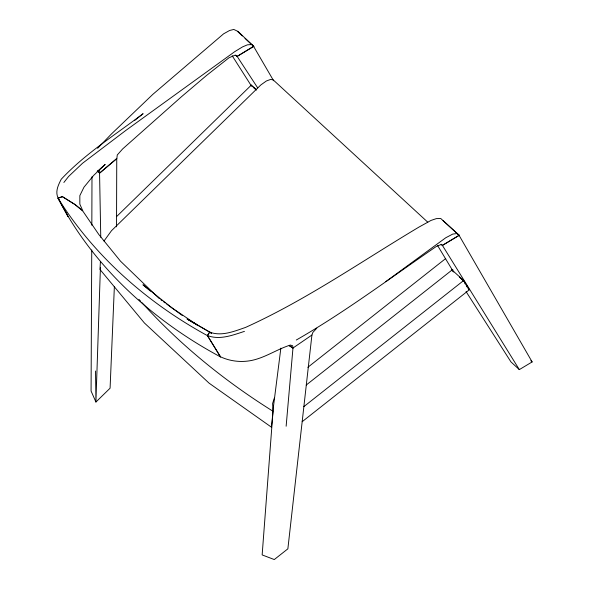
<?xml version="1.0" encoding="UTF-8"?>
<svg xmlns="http://www.w3.org/2000/svg" width="589" height="589" viewBox="0 0 589 589"><rect width="100%" height="100%" fill="white"/><g stroke="black" fill="none" stroke-linecap="round" stroke-linejoin="round"><path stroke-width="0.88" d="M91.832 225.241L91.987 176.781M116.534 226.831L116.755 158.5L99.556 173.085L100.763 237.301M91.744 249.942L91.074 391.037L95.926 402.029L110.084 388.21L114.376 286.394M100.424 267.531L95.926 402.029L95.536 371.018M100.432 261.406L99.975 269.482L144.408 322.986L209.102 383.167L271.433 427.18L273.009 411.667M286.136 426.23L292.976 348.04L289.243 345.647L292.983 348.018L311.92 335.045L312.869 332.41L316.801 328.191M311.92 335.045L287.866 548.838L274.29 559.55L262.149 554.919L273.252 408.162L280.865 348.128M97.988 171.016L99.607 173.188L116.843 158.625L117.263 154.988L122.652 148.921L181.559 96.655L206.584 75.414L229.033 57.751L235.283 55.079L237.139 56.397L257.673 87.857M274.319 398.157L272.597 403.509L272.987 411.247C224.784 381.083 180.153 344.926 141.993 302.702M103.995 241.041L111.476 230.726L260.927 84.868L266.397 80.973L270.623 79.434L273.222 79.905L427.783 222.208M159.325 298.616L120.531 261.214L98.819 234.496L82.666 210.855L74.766 204.361L62.434 196.63L58.016 198.206C93.29 266.854 153.044 320.703 220.522 356.912L207.453 335.531L209.684 332.078L211.26 332.999M220.522 356.912L207.387 335.62L209.677 332.13C221.648 336.628 234.26 331.29 245.628 327.388C306.604 299.772 361.698 261.244 419.007 227.059L431.008 220.426L436.353 218.615L440.771 218.519L459.096 235.386L532.139 361.933L519.329 369.612L510.957 361.911L466.061 291.592M63.87 182.472L68.618 176.45L82.556 163.249L125.884 130.39L234.775 51.626L242.624 46.848L247.439 44.823L251.923 44.528L253.815 46.406L237.139 56.397L235.843 55.248M97.605 148.318L111.454 133.961L152.86 94.336L223.592 33.831L229.592 30.488L233.796 29.45L238 31.431L253.815 46.406M116.497 216.671L251.341 85.088L256.509 89.984M237.117 56.419L253.557 46.31L273.62 80.759M97.148 171.539L105.188 164.449L93.644 175.412L83.984 187.184L79.839 195.622L79.839 204.155L82.777 210.803L75.436 204.817L62.316 196.645L58.178 198.125C54.917 191.69 58.274 185.049 61.234 179.233C85.214 153.619 115.311 134.8 143.105 113.677L134.542 120.546M307.848 367.293L445.726 258.519M306.221 385.037L452.867 269.357M303.865 406.616L463.653 280.526L469.345 289.773L302.172 421.702M385.743 281.66L445.785 237.742L452.764 234.069L456.88 233.568L459.236 235.254L442.405 245.399L441.132 244.523L436.427 246.393C390.065 278.096 345.125 312.074 296.296 340.015M97.767 171.355L99.055 170.574L99.607 173.188M441.132 244.221L442.405 245.399L459.096 235.386M67.838 216.391L66.307 212.592M244.45 331.371C232.78 335.156 219.609 340.332 207.453 335.531M220.566 356.838C230.395 361.374 241.446 362.596 252.033 360.358C265.683 357.398 277.228 349.203 290.333 345.058L292.689 345.772L292.983 348.018M207.387 335.62C147.478 302.893 94.336 256.34 58.016 198.206M150.453 291.121L142.95 284.774L172.231 308.076L197.587 325.202L187.155 319.002L209.684 332.078M187.155 319.002L211.363 333.094M209.677 332.13L211.237 333.05M160.79 299.698L162.255 300.773M163.727 301.855L165.192 302.93M166.658 304.012L182.318 315.513M253.211 87.179L256.141 89.845M459.508 277.073L463.072 280.452M459.56 277.139L462.129 279.289L463.595 281.586M443.083 220.632L459.236 235.254M451.601 269.6L463.653 280.526M530.829 360.733L532.139 361.933M237.787 31.666L242.388 35.936M245.017 38.381L253.557 46.31M468.027 288.529L469.345 289.773M253.373 87.143L255.906 89.616M451.446 269.6L453.802 272.022M138.916 299.359L140.764 301.362M97.943 170.935L99.556 173.085M251.341 85.088L252.306 86.59M453.236 271.5L437.605 245.554M232.184 55.741L251.437 86.009M442.405 245.399L519.329 369.612M464.419 282.646L465.31 284.104M466.208 285.569L467.099 287.034M67.941 216.347L58.178 198.125"/></g></svg>
